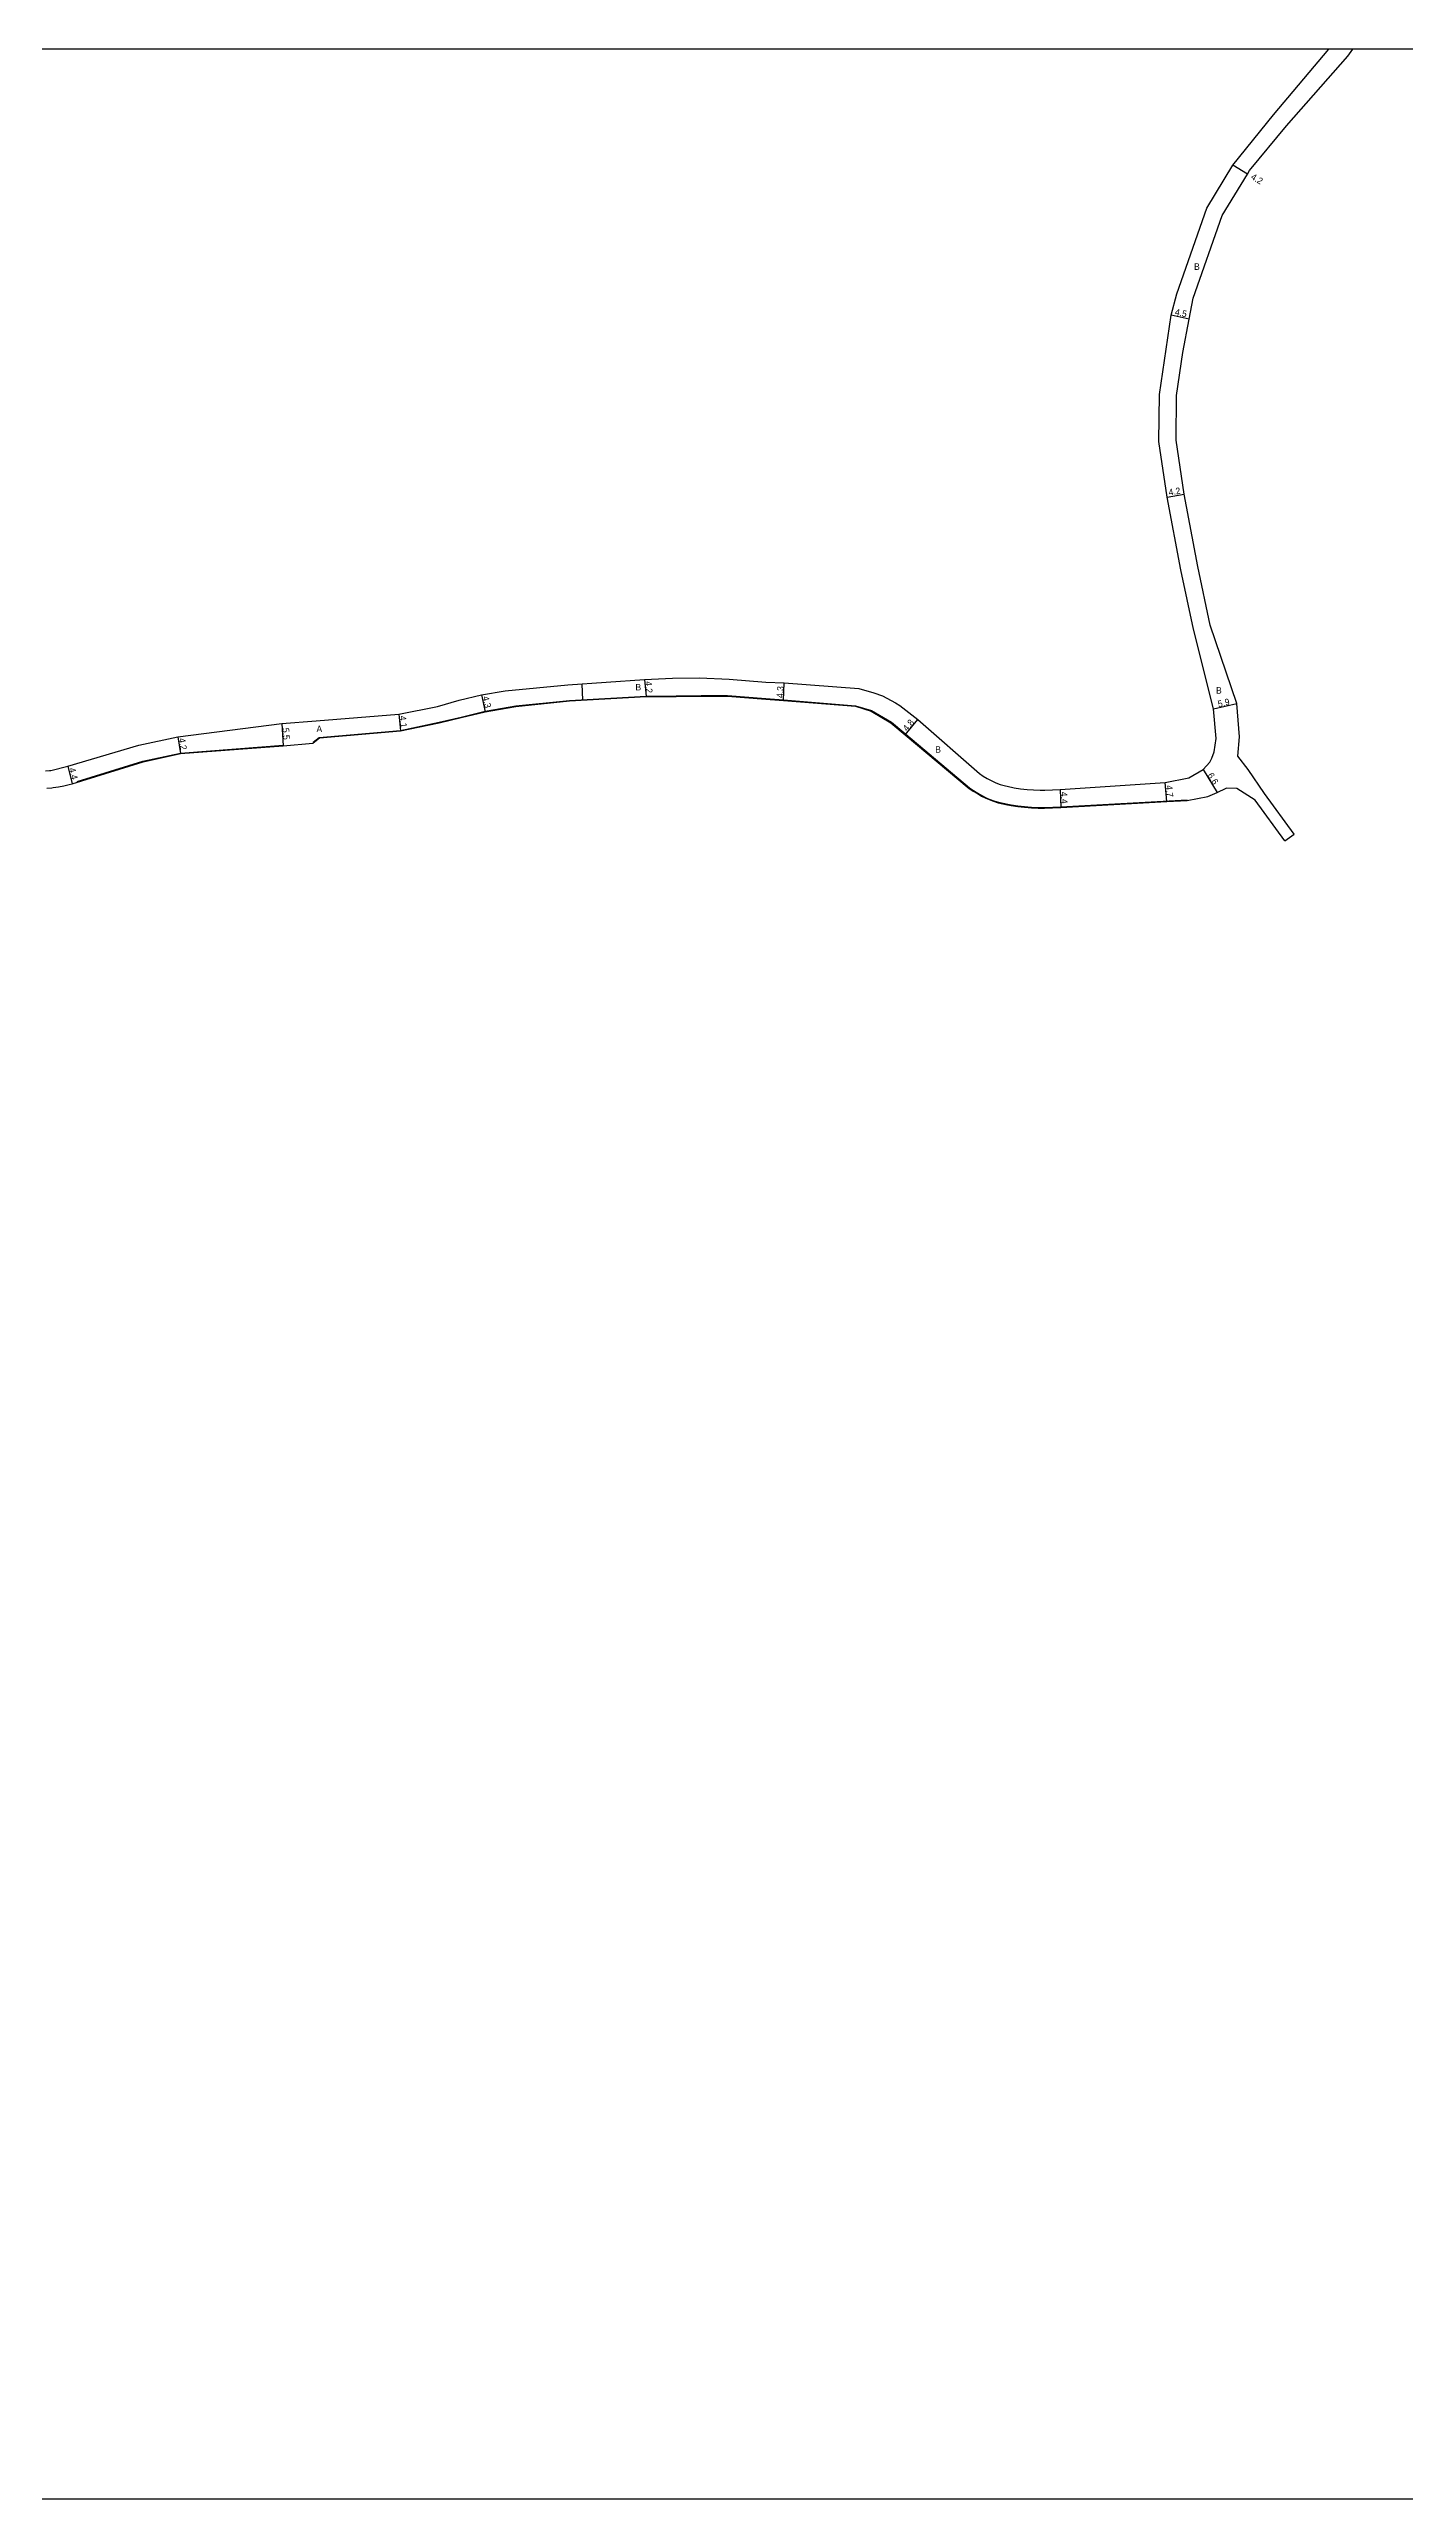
# Model space of a CAD drawing. Header units: metres. Extents: x -28000 to -23998, y -90000 to -87000.
# Drawn here: x -26058 to -25725, y -87600 to -87000 of the extents above; entities that cross this region are included whole.
import ezdxf

# ---------------------------------------------------------------- set-up
doc = ezdxf.new("R2010")
doc.units = ezdxf.units.M
doc.header["$LTSCALE"] = 2.5
for name, color, linetype in [('図郭', 7, 'Continuous'), ('幅員', 7, 'Continuous'), ('歩道・分離帯・安全施設', 7, 'Continuous'), ('舗装', 7, 'Continuous'), ('道路', 7, 'Continuous')]:
    doc.layers.add(name, color=color, linetype=linetype)
doc.styles.get("Standard").update_dxf_attribs({"font": ''})
doc.styles.get('Standard').set_extended_font_data('@MS PGothic')

msp = doc.modelspace()

# ---------------------------------------------------------------- linework, layer by layer
at = {"layer": '図郭'}
msp.add_lwpolyline([(-26400, -87600), (-25600, -87600), (-25600, -87000), (-26400, -87000)], close=True, dxfattribs=at)
at = {"layer": '幅員', "flags": 128}
for points in [[(-25764.31, -87030.63), (-25767.86, -87028.48)], [(-25778.54, -87066.15), (-25782.94, -87065.21)], [(-25783.92, -87109.72), (-25779.78, -87109.01)], [(-25911.92, -87154.41), (-25911.55, -87158.6)], [(-25877.92, -87159.53), (-25877.69, -87155.24)], [(-25951.84, -87158.16), (-25950.89, -87162.35)], [(-25772.65, -87161.63), (-25766.91, -87160.27)], [(-26000.72, -87165.16), (-26000.36, -87170.65)], [(-25972.06, -87162.92), (-25971.65, -87167)], [(-25848.07, -87167.92), (-25844.99, -87164.23)], [(-26026.16, -87168.41), (-26025.49, -87172.56)], [(-26053.1, -87175.67), (-26052.07, -87179.95)], [(-25784.07, -87184.3), (-25784.42, -87179.61)], [(-25775.15, -87176.46), (-25771.69, -87182.09)], [(-25810.16, -87181.35), (-25809.95, -87185.74)]]:
    msp.add_lwpolyline(points, dxfattribs=at)
at = {"layer": '歩道・分離帯・安全施設', "flags": 128}
for points in [[(-25993.06, -87169.77), (-25991.53, -87168.58), (-25971.67, -87166.86), (-25962.18, -87164.88), (-25956.83, -87163.6), (-25950.92, -87162.2), (-25943.45, -87160.83), (-25930.31, -87159.52), (-25911.55, -87158.45), (-25904.2, -87158.4), (-25898.05, -87158.35), (-25891.61, -87158.36), (-25882.25, -87159.09)], [(-25882.25, -87159.09), (-25877.91, -87159.38), (-25860.25, -87160.82), (-25856.38, -87162.02), (-25851.48, -87164.87), (-25847.97, -87167.8), (-25832.35, -87180.95), (-25831.36, -87181.61), (-25830.35, -87182.24), (-25829.32, -87182.82), (-25828.26, -87183.35), (-25827.5, -87183.68), (-25826.4, -87184.09), (-25825.27, -87184.44), (-25824.13, -87184.73), (-25822.97, -87184.97), (-25822.15, -87185.12), (-25820.5, -87185.37), (-25818.85, -87185.55), (-25817.19, -87185.67), (-25815.52, -87185.74), (-25813.99, -87185.78), (-25809.96, -87185.59), (-25779.05, -87183.87)], [(-26050.85, -87179.41), (-26034.7, -87174.42), (-26025.52, -87172.41), (-26000.38, -87170.5), (-26000.37, -87170.5)]]:
    msp.add_lwpolyline(points, dxfattribs=at)
at = {"layer": '舗装'}
msp.add_lwpolyline([(-25927.27, -87155.5), (-25927.09, -87159.49)], dxfattribs=at)
at = {"layer": '道路', "flags": 128}
for points in [[(-25771.97, -87168.84), (-25772.65, -87161.63), (-25777.52, -87142.08), (-25780.57, -87127.54), (-25783.92, -87109.72), (-25785.97, -87096.12), (-25785.84, -87084.59), (-25782.94, -87065.21), (-25781.63, -87059.92), (-25774.25, -87038.99), (-25767.86, -87028.48), (-25757.94, -87016.1), (-25744.39, -87000)], [(-25766.27, -87168.44), (-25766.91, -87160.27), (-25773.42, -87141.14), (-25776.46, -87126.72), (-25779.78, -87109.01), (-25781.76, -87095.82), (-25781.64, -87084.87), (-25780.09, -87074.29), (-25778.54, -87066.15), (-25777.57, -87061.04), (-25770.51, -87040.79), (-25764.31, -87030.63), (-25763.78, -87029.77), (-25754.74, -87018.83), (-25739.76, -87001.79), (-25738.48, -87000)], [(-26058.58, -87176.79), (-26057.62, -87176.72), (-26057.29, -87176.68), (-26053.1, -87175.67), (-26035.71, -87170.5), (-26026.16, -87168.41), (-26000.72, -87165.16), (-25992.29, -87164.52), (-25972.06, -87162.92), (-25962.6, -87160.99), (-25957.32, -87159.43), (-25951.84, -87158.16), (-25946.07, -87157.18), (-25930.67, -87155.74), (-25911.92, -87154.41), (-25905.04, -87154.09), (-25898.49, -87154), (-25891.21, -87154.33), (-25882.25, -87155.03)], [(-25882.25, -87155.03), (-25877.69, -87155.24)], [(-25877.69, -87155.24), (-25859.41, -87156.64), (-25855.77, -87157.67), (-25853.61, -87158.41), (-25850.45, -87160.14), (-25849.37, -87160.8), (-25844.99, -87164.23), (-25829.91, -87177.44), (-25828.98, -87178.07), (-25828.03, -87178.65), (-25827.04, -87179.18), (-25826.03, -87179.65), (-25825.88, -87179.72), (-25824.87, -87180.09), (-25823.84, -87180.4), (-25822.79, -87180.65), (-25821.73, -87180.86), (-25821.42, -87180.92), (-25819.84, -87181.15), (-25818.26, -87181.32), (-25816.67, -87181.43), (-25815.07, -87181.5), (-25813.92, -87181.52), (-25810.16, -87181.35), (-25784.42, -87179.61)], [(-26058.23, -87180.98), (-26057.03, -87180.9), (-26056.73, -87180.86), (-26055.41, -87180.68), (-26054.11, -87180.43), (-26052.81, -87180.13), (-26052.07, -87179.95), (-26034.66, -87174.57), (-26025.49, -87172.56), (-26000.36, -87170.65), (-25993.13, -87170.02), (-25991.47, -87168.73), (-25971.65, -87167), (-25962.15, -87165.03), (-25956.79, -87163.75), (-25950.89, -87162.35), (-25943.43, -87160.98), (-25930.3, -87159.67), (-25911.55, -87158.6), (-25904.2, -87158.55), (-25898.05, -87158.5), (-25891.61, -87158.51), (-25882.25, -87159.24)], [(-25882.25, -87159.24), (-25877.92, -87159.53)], [(-25877.92, -87159.53), (-25860.28, -87160.97), (-25856.44, -87162.16), (-25851.57, -87164.99), (-25848.07, -87167.92), (-25832.43, -87181.07), (-25831.45, -87181.73), (-25830.43, -87182.36), (-25829.4, -87182.95), (-25828.33, -87183.48), (-25827.56, -87183.82), (-25826.45, -87184.23), (-25825.32, -87184.58), (-25824.17, -87184.87), (-25823.02, -87185.11), (-25822.17, -87185.27), (-25820.52, -87185.52), (-25818.87, -87185.7), (-25817.2, -87185.82), (-25815.54, -87185.89), (-25814, -87185.93), (-25809.95, -87185.74), (-25784.07, -87184.3), (-25779.04, -87184.02)], [(-25784.42, -87179.61), (-25778.69, -87178.53), (-25775.15, -87176.46), (-25773.53, -87174.65), (-25773.05, -87173.65), (-25772.45, -87172.15), (-25771.97, -87168.84)], [(-25766.67, -87173.18), (-25766.27, -87168.44)], [(-25752.87, -87192.32), (-25760.12, -87182.35), (-25764.15, -87176.41), (-25766.67, -87173.18)], [(-25779.04, -87184.02), (-25773.96, -87183.1), (-25771.69, -87182.09), (-25769.54, -87181.01)], [(-25755.11, -87193.95), (-25762.4, -87183.94), (-25766.9, -87181.13), (-25769.54, -87181.01)], [(-25755.11, -87193.95), (-25752.87, -87192.32)]]:
    msp.add_lwpolyline(points, dxfattribs=at)

# ---------------------------------------------------------------- texts
at = {"layer": '幅員'}
for s, rotation, p in [('4.2', 328.90555, (-25763.63, -87031.73)), ('4.5', 348.01724, (-25782.16, -87065.12)), ('4.2', 9.635, (-25783.47, -87109.39)), ('4.2', 275.13846, (-25911.78, -87154.9)), ('4.3', 282.84727, (-25951.62, -87158.67)), ('4.3', 86.92787, (-25877.99, -87158.98)), ('5.9', 13.38112, (-25771.36, -87161.23)), ('5.5', 273.71377, (-26000.54, -87166.3)), ('4.1', 275.7082, (-25971.91, -87163.36)), ('4.8', 50.12085, (-25847.63, -87167.24)), ('4.2', 279.16657, (-26025.98, -87168.89)), ('4.4', 283.54973, (-26052.86, -87176.23)), ('6.6', 301.53815, (-25774.17, -87177.86)), ('4.4', 272.69851, (-25810.03, -87181.94)), ('4.7', 274.34752, (-25784.27, -87180.36))]:
    msp.add_text(s, height=1.6, rotation=rotation, dxfattribs=at).set_placement(p)
at = {"layer": '舗装'}
for s, p in [('B', (-25777.37, -87054.09)), ('B', (-25914.14, -87157.1)), ('B', (-25772, -87157.87)), ('A', (-25992.23, -87167.3)), ('B', (-25840.73, -87172.34))]:
    msp.add_text(s, height=1.6, dxfattribs=at).set_placement(p)

doc.saveas('drawing.dxf')
